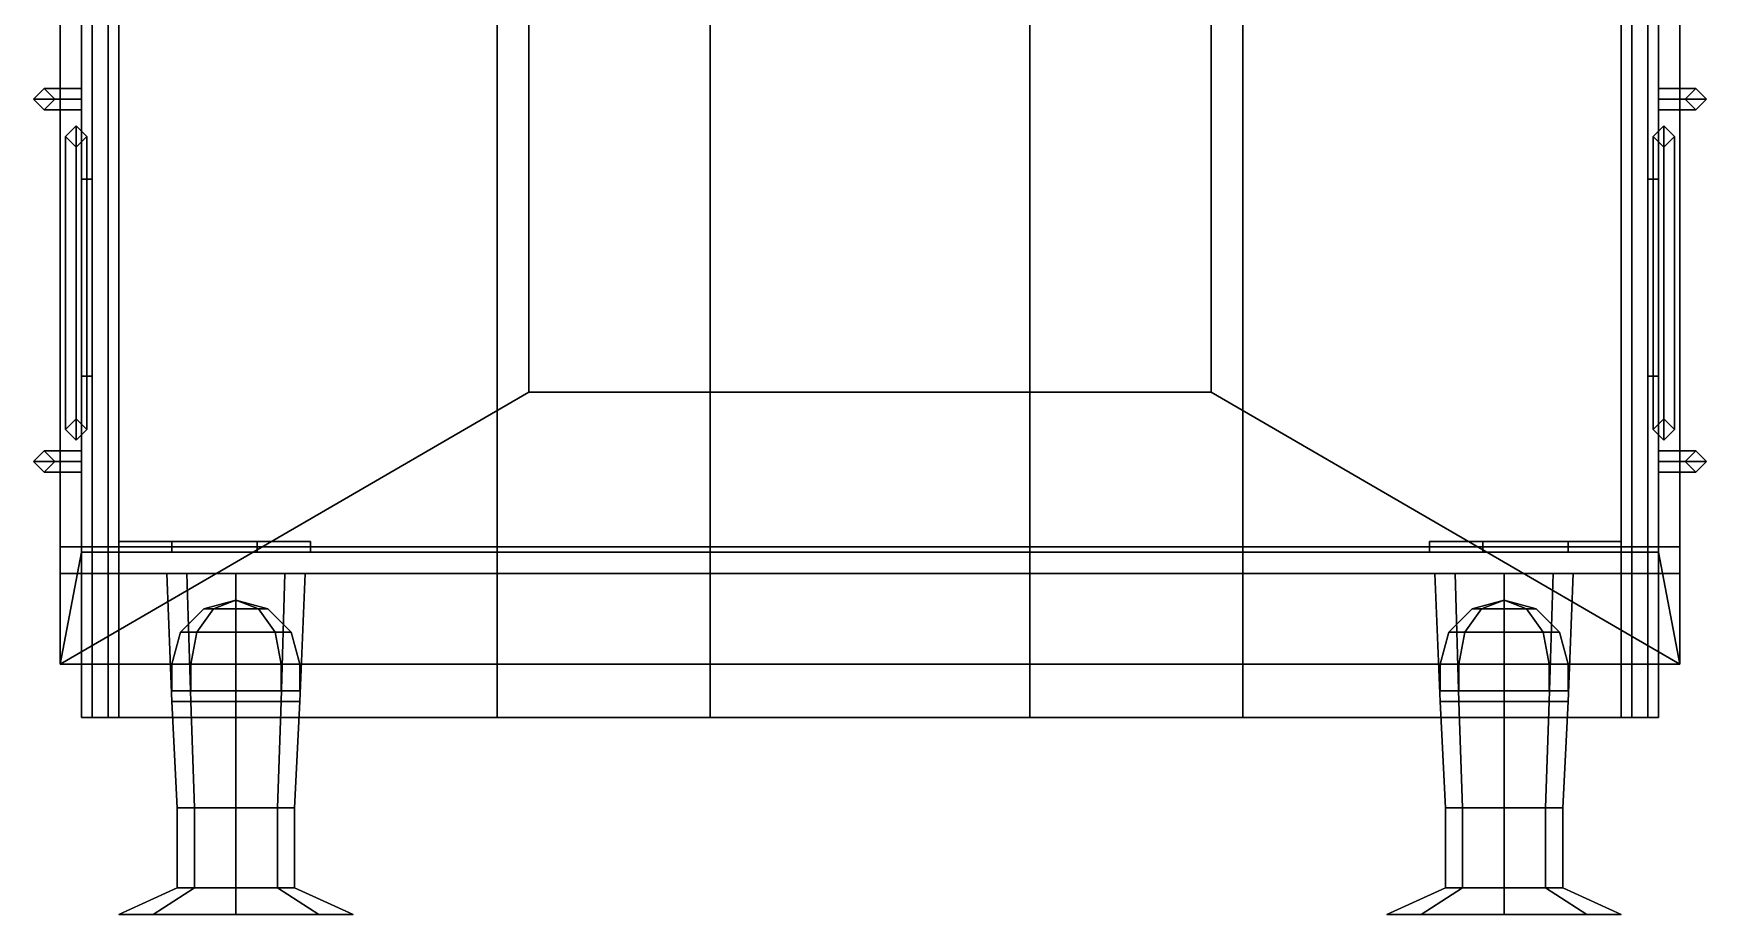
# Model space of a CAD drawing. Header units: millimetres. Extents: x -1.6 to 3, y -4.4 to 18.
# Drawn here: x -1.57 to 1.57, y -4.45 to -2.797 of the extents above; entities that cross this region are included whole.
import ezdxf

# ---------------------------------------------------------------- set-up
doc = ezdxf.new("R2010")
doc.units = ezdxf.units.MM
doc.layers.add('interior1', color=4, linetype='Continuous')
doc.layers.add('interior2', color=6, linetype='Continuous')

msp = doc.modelspace()

# ---------------------------------------------------------------- linework, layer by layer
for points in [[(-1.52, 4.08, 1.43), (-1.52, 4.08, 1.31), (-1.52, -3.98, 1.31), (-1.52, -3.98, 1.43)], [(-1.48, -1.94, 1.43), (-1.52, 4.08, 1.43), (-1.52, -3.98, 1.43), (-1.48, -3.77, 1.43)], [(1.52, -3.98, 1.43), (1.52, 4.08, 1.43), (1.48, -1.94, 1.43), (1.48, -3.77, 1.43)], [(1.52, -3.98, 1.31), (1.52, 4.08, 1.31), (1.52, 4.08, 1.43), (1.52, -3.98, 1.43)], [(-1.52, 4.03, 1.31), (-0.64, 3.15, 1.31), (-0.64, -3.47, 1.31), (-1.52, -3.98, 1.31)], [(0.64, -3.47, 1.31), (0.64, 3.15, 1.31), (1.52, 4.03, 1.31), (1.52, -3.98, 1.31)], [(-0.64, 3.15, 1.31), (-0.64, 3.15, 0.38), (-0.64, -3.47, 0.38), (-0.64, -3.47, 1.31)], [(-0.64, -3.47, 0.38), (-0.64, 3.15, 0.38), (0.64, 3.15, 0.38), (0.64, -3.47, 0.38)], [(0.64, -3.47, 0.38), (0.64, 3.15, 0.38), (0.64, 3.15, 1.31), (0.64, -3.47, 1.31)], [(-1.48, -2.14, 2.43), (-1.48, -1.94, 1.43), (-1.48, -3.77, 1.43), (-1.48, -3.44, 2.43)], [(-1.43, -1.94, 3.42), (-1.48, -1.94, 3.32), (-1.48, -4.08, 3.32), (-1.43, -4.08, 3.42)], [(-1.48, -3.07, 3.09), (-1.48, -3.77, 3.32), (-1.48, -1.94, 3.32), (-1.48, -2.67, 3.11)], [(-0.7, -4.08, 3.71), (-0.7, -1.94, 3.71), (-1.43, -1.94, 3.42), (-1.43, -4.08, 3.42)], [(-0.7, -1.94, 3.71), (-0.7, -4.08, 3.71), (-0.3, -4.08, 3.8), (-0.3, -1.94, 3.8)], [(0.3, -4.08, 3.8), (0.3, -1.94, 3.8), (-0.3, -1.94, 3.8), (-0.3, -4.08, 3.8)], [(0.7, -4.08, 3.71), (0.7, -1.94, 3.71), (0.3, -1.94, 3.8), (0.3, -4.08, 3.8)], [(1.43, -1.94, 3.42), (0.7, -1.94, 3.71), (0.7, -4.08, 3.71), (1.43, -4.08, 3.42)], [(1.48, -4.08, 3.32), (1.48, -1.94, 3.32), (1.43, -1.94, 3.42), (1.43, -4.08, 3.42)], [(1.48, -3.77, 1.43), (1.48, -1.94, 1.43), (1.48, -2.14, 2.43), (1.48, -3.44, 2.43)], [(1.48, -3.77, 3.32), (1.48, -3.07, 3.09), (1.48, -2.67, 3.11), (1.48, -1.94, 3.32)], [(-1.46, -4.08, 3.32), (-1.46, -1.96, 3.32), (-1.41, -1.96, 3.42), (-1.41, -4.08, 3.42)], [(-1.41, -1.96, 3.42), (-0.7, -1.96, 3.7), (-0.7, -4.08, 3.7), (-1.41, -4.08, 3.42)], [(-0.3, -4.08, 3.78), (-0.7, -4.08, 3.7), (-0.7, -1.96, 3.7), (-0.3, -1.96, 3.78)], [(-0.3, -1.96, 3.78), (0.3, -1.96, 3.78), (0.3, -4.08, 3.78), (-0.3, -4.08, 3.78)], [(0.3, -1.96, 3.78), (0.7, -1.96, 3.7), (0.7, -4.08, 3.7), (0.3, -4.08, 3.78)], [(0.7, -4.08, 3.7), (0.7, -1.96, 3.7), (1.41, -1.96, 3.42), (1.41, -4.08, 3.42)], [(1.41, -1.96, 3.42), (1.46, -1.96, 3.32), (1.46, -4.08, 3.32), (1.41, -4.08, 3.42)], [(-1.48, -3.07, 2.43), (-1.48, -3.07, 3.09), (-1.48, -2.67, 3.11), (-1.48, -2.67, 2.43)], [(1.48, -3.07, 3.09), (1.48, -3.07, 2.43), (1.48, -2.67, 2.43), (1.48, -2.67, 3.11)], [(-1.55, -2.9, 1.46), (-1.57, -2.92, 1.44), (-1.57, -2.92, 2.69), (-1.55, -2.9, 2.67)], [(-1.57, -2.92, 1.44), (-1.55, -2.9, 1.46), (-1.48, -2.9, 1.46), (-1.48, -2.92, 1.44)], [(-1.55, -2.9, 2.67), (-1.57, -2.92, 2.69), (-1.48, -2.92, 2.69), (-1.48, -2.9, 2.67)], [(-1.57, -2.92, 1.44), (-1.55, -2.94, 1.46), (-1.55, -2.94, 2.67), (-1.57, -2.92, 2.69)], [(-1.55, -2.94, 1.46), (-1.57, -2.92, 1.44), (-1.48, -2.92, 1.44), (-1.48, -2.94, 1.46)], [(-1.57, -2.92, 2.69), (-1.55, -2.94, 2.67), (-1.48, -2.94, 2.67), (-1.48, -2.92, 2.69)], [(-1.53, -2.92, 1.48), (-1.55, -2.9, 1.46), (-1.55, -2.9, 2.67), (-1.53, -2.92, 2.65)], [(-1.55, -2.9, 1.46), (-1.53, -2.92, 1.48), (-1.48, -2.92, 1.48), (-1.48, -2.9, 1.46)], [(-1.53, -2.92, 2.65), (-1.55, -2.9, 2.67), (-1.48, -2.9, 2.67), (-1.48, -2.92, 2.65)], [(-1.55, -2.94, 1.46), (-1.53, -2.92, 1.48), (-1.53, -2.92, 2.65), (-1.55, -2.94, 2.67)], [(-1.53, -2.92, 1.48), (-1.55, -2.94, 1.46), (-1.48, -2.94, 1.46), (-1.48, -2.92, 1.48)], [(-1.55, -2.94, 2.67), (-1.53, -2.92, 2.65), (-1.48, -2.92, 2.65), (-1.48, -2.94, 2.67)], [(1.48, -2.92, 2.65), (1.48, -2.9, 2.67), (1.55, -2.9, 2.67), (1.53, -2.92, 2.65)], [(1.48, -2.9, 2.67), (1.48, -2.92, 2.69), (1.57, -2.92, 2.69), (1.55, -2.9, 2.67)], [(1.48, -2.92, 1.44), (1.48, -2.9, 1.46), (1.55, -2.9, 1.46), (1.57, -2.92, 1.44)], [(1.48, -2.9, 1.46), (1.48, -2.92, 1.48), (1.53, -2.92, 1.48), (1.55, -2.9, 1.46)], [(1.48, -2.94, 2.67), (1.48, -2.92, 2.65), (1.53, -2.92, 2.65), (1.55, -2.94, 2.67)], [(1.48, -2.92, 2.69), (1.48, -2.94, 2.67), (1.55, -2.94, 2.67), (1.57, -2.92, 2.69)], [(1.48, -2.94, 1.46), (1.48, -2.92, 1.44), (1.57, -2.92, 1.44), (1.55, -2.94, 1.46)], [(1.48, -2.92, 1.48), (1.48, -2.94, 1.46), (1.55, -2.94, 1.46), (1.53, -2.92, 1.48)], [(1.55, -2.9, 1.46), (1.53, -2.92, 1.48), (1.53, -2.92, 2.65), (1.55, -2.9, 2.67)], [(1.53, -2.92, 1.48), (1.55, -2.94, 1.46), (1.55, -2.94, 2.67), (1.53, -2.92, 2.65)], [(1.57, -2.92, 1.44), (1.55, -2.9, 1.46), (1.55, -2.9, 2.67), (1.57, -2.92, 2.69)], [(1.55, -2.94, 1.46), (1.57, -2.92, 1.44), (1.57, -2.92, 2.69), (1.55, -2.94, 2.67)], [(-1.49, -2.97, 0.47), (-1.51, -2.99, 0.49), (-1.51, -2.99, 1.31), (-1.49, -2.97, 1.31)], [(-1.51, -2.99, 0.49), (-1.49, -2.97, 0.47), (-1.49, -3.56, 0.47), (-1.51, -3.54, 0.49)], [(-1.47, -2.99, 0.49), (-1.49, -2.97, 0.47), (-1.49, -2.97, 1.31), (-1.47, -2.99, 1.31)], [(-1.49, -2.97, 0.47), (-1.47, -2.99, 0.49), (-1.47, -3.54, 0.49), (-1.49, -3.56, 0.47)], [(1.49, -2.97, 0.47), (1.47, -2.99, 0.49), (1.47, -2.99, 1.31), (1.49, -2.97, 1.31)], [(1.47, -2.99, 0.49), (1.49, -2.97, 0.47), (1.49, -3.56, 0.47), (1.47, -3.54, 0.49)], [(1.51, -2.99, 0.49), (1.49, -2.97, 0.47), (1.49, -2.97, 1.31), (1.51, -2.99, 1.31)], [(1.49, -2.97, 0.47), (1.51, -2.99, 0.49), (1.51, -3.54, 0.49), (1.49, -3.56, 0.47)], [(-1.51, -2.99, 0.49), (-1.49, -3.01, 0.51), (-1.49, -3.01, 1.31), (-1.51, -2.99, 1.31)], [(-1.49, -3.01, 0.51), (-1.51, -2.99, 0.49), (-1.51, -3.54, 0.49), (-1.49, -3.52, 0.51)], [(-1.51, -2.99, 1.05), (-1.49, -3.01, 1.03), (-1.49, -3.52, 1.03), (-1.51, -3.54, 1.05)], [(-1.49, -3.01, 1.07), (-1.51, -2.99, 1.05), (-1.51, -3.54, 1.05), (-1.49, -3.52, 1.07)], [(-1.51, -2.99, 0.77), (-1.49, -3.01, 0.75), (-1.49, -3.52, 0.75), (-1.51, -3.54, 0.77)], [(-1.49, -3.01, 0.79), (-1.51, -2.99, 0.77), (-1.51, -3.54, 0.77), (-1.49, -3.52, 0.79)], [(-1.49, -3.01, 0.51), (-1.47, -2.99, 0.49), (-1.47, -2.99, 1.31), (-1.49, -3.01, 1.31)], [(-1.47, -2.99, 0.49), (-1.49, -3.01, 0.51), (-1.49, -3.52, 0.51), (-1.47, -3.54, 0.49)], [(-1.49, -3.01, 1.03), (-1.47, -2.99, 1.05), (-1.47, -3.54, 1.05), (-1.49, -3.52, 1.03)], [(-1.47, -2.99, 1.05), (-1.49, -3.01, 1.07), (-1.49, -3.52, 1.07), (-1.47, -3.54, 1.05)], [(-1.49, -3.01, 0.75), (-1.47, -2.99, 0.77), (-1.47, -3.54, 0.77), (-1.49, -3.52, 0.75)], [(-1.47, -2.99, 0.77), (-1.49, -3.01, 0.79), (-1.49, -3.52, 0.79), (-1.47, -3.54, 0.77)], [(1.47, -2.99, 0.49), (1.49, -3.01, 0.51), (1.49, -3.01, 1.31), (1.47, -2.99, 1.31)], [(1.49, -3.01, 0.51), (1.47, -2.99, 0.49), (1.47, -3.54, 0.49), (1.49, -3.52, 0.51)], [(1.47, -2.99, 1.05), (1.49, -3.01, 1.03), (1.49, -3.52, 1.03), (1.47, -3.54, 1.05)], [(1.49, -3.01, 1.07), (1.47, -2.99, 1.05), (1.47, -3.54, 1.05), (1.49, -3.52, 1.07)], [(1.47, -2.99, 0.77), (1.49, -3.01, 0.75), (1.49, -3.52, 0.75), (1.47, -3.54, 0.77)], [(1.49, -3.01, 0.79), (1.47, -2.99, 0.77), (1.47, -3.54, 0.77), (1.49, -3.52, 0.79)], [(1.49, -3.01, 0.51), (1.51, -2.99, 0.49), (1.51, -2.99, 1.31), (1.49, -3.01, 1.31)], [(1.51, -2.99, 0.49), (1.49, -3.01, 0.51), (1.49, -3.52, 0.51), (1.51, -3.54, 0.49)], [(1.49, -3.01, 1.03), (1.51, -2.99, 1.05), (1.51, -3.54, 1.05), (1.49, -3.52, 1.03)], [(1.51, -2.99, 1.05), (1.49, -3.01, 1.07), (1.49, -3.52, 1.07), (1.51, -3.54, 1.05)], [(1.49, -3.01, 0.75), (1.51, -2.99, 0.77), (1.51, -3.54, 0.77), (1.49, -3.52, 0.75)], [(1.51, -2.99, 0.77), (1.49, -3.01, 0.79), (1.49, -3.52, 0.79), (1.51, -3.54, 0.77)], [(-1.48, -3.07, 3.09), (-1.48, -3.07, 2.43), (-1.46, -3.07, 2.43), (-1.46, -3.07, 3.09)], [(-1.48, -3.07, 2.43), (-1.48, -3.44, 2.43), (-1.46, -3.44, 2.43), (-1.46, -3.07, 2.43)], [(-1.48, -3.44, 3.09), (-1.48, -3.07, 3.09), (-1.46, -3.07, 3.09), (-1.46, -3.44, 3.09)], [(-1.48, -3.77, 3.32), (-1.48, -3.77, 3.32), (-1.48, -3.07, 3.09), (-1.48, -3.44, 3.09)], [(1.46, -3.07, 3.09), (1.46, -3.07, 2.43), (1.48, -3.07, 2.43), (1.48, -3.07, 3.09)], [(1.46, -3.07, 2.43), (1.46, -3.44, 2.43), (1.48, -3.44, 2.43), (1.48, -3.07, 2.43)], [(1.46, -3.44, 3.09), (1.46, -3.07, 3.09), (1.48, -3.07, 3.09), (1.48, -3.44, 3.09)], [(1.48, -3.44, 3.09), (1.48, -3.07, 3.09), (1.48, -3.77, 3.32)], [(-1.48, -3.44, 2.43), (-1.48, -3.44, 3.09), (-1.46, -3.44, 3.09), (-1.46, -3.44, 2.43)], [(-1.48, -3.77, 1.43), (-1.48, -3.77, 3.32), (-1.48, -3.44, 3.09), (-1.48, -3.44, 2.43)], [(1.46, -3.44, 2.43), (1.46, -3.44, 3.09), (1.48, -3.44, 3.09), (1.48, -3.44, 2.43)], [(1.48, -3.44, 2.43), (1.48, -3.44, 3.09), (1.48, -3.77, 3.32), (1.48, -3.77, 1.43)], [(-1.52, -3.98, 1.31), (-0.64, -3.47, 1.31), (0.64, -3.47, 1.31), (1.52, -3.98, 1.31)], [(-0.64, -3.47, 1.31), (-0.64, -3.47, 0.38), (0.64, -3.47, 0.38), (0.64, -3.47, 1.31)], [(-1.49, -3.52, 0.51), (-1.51, -3.54, 0.49), (-1.51, -3.54, 1.31), (-1.49, -3.52, 1.31)], [(-1.51, -3.54, 0.49), (-1.49, -3.56, 0.47), (-1.49, -3.56, 1.31), (-1.51, -3.54, 1.31)], [(-1.47, -3.54, 0.49), (-1.49, -3.52, 0.51), (-1.49, -3.52, 1.31), (-1.47, -3.54, 1.31)], [(-1.49, -3.56, 0.47), (-1.47, -3.54, 0.49), (-1.47, -3.54, 1.31), (-1.49, -3.56, 1.31)], [(1.49, -3.52, 0.51), (1.47, -3.54, 0.49), (1.47, -3.54, 1.31), (1.49, -3.52, 1.31)], [(1.47, -3.54, 0.49), (1.49, -3.56, 0.47), (1.49, -3.56, 1.31), (1.47, -3.54, 1.31)], [(1.51, -3.54, 0.49), (1.49, -3.52, 0.51), (1.49, -3.52, 1.31), (1.51, -3.54, 1.31)], [(1.49, -3.56, 0.47), (1.51, -3.54, 0.49), (1.51, -3.54, 1.31), (1.49, -3.56, 1.31)], [(-1.55, -3.58, 1.46), (-1.57, -3.6, 1.44), (-1.57, -3.6, 2.69), (-1.55, -3.58, 2.67)], [(-1.55, -3.58, 2.67), (-1.57, -3.6, 2.69), (-1.48, -3.6, 2.69), (-1.48, -3.58, 2.67)], [(-1.57, -3.6, 1.44), (-1.55, -3.58, 1.46), (-1.48, -3.58, 1.46), (-1.48, -3.6, 1.44)], [(-1.57, -3.6, 1.44), (-1.55, -3.62, 1.46), (-1.55, -3.62, 2.67), (-1.57, -3.6, 2.69)], [(-1.57, -3.6, 2.69), (-1.55, -3.62, 2.67), (-1.48, -3.62, 2.67), (-1.48, -3.6, 2.69)], [(-1.55, -3.62, 1.46), (-1.57, -3.6, 1.44), (-1.48, -3.6, 1.44), (-1.48, -3.62, 1.46)], [(-1.53, -3.6, 1.48), (-1.55, -3.58, 1.46), (-1.55, -3.58, 2.67), (-1.53, -3.6, 2.65)], [(-1.53, -3.6, 2.65), (-1.55, -3.58, 2.67), (-1.48, -3.58, 2.67), (-1.48, -3.6, 2.65)], [(-1.55, -3.58, 1.46), (-1.53, -3.6, 1.48), (-1.48, -3.6, 1.48), (-1.48, -3.58, 1.46)], [(-1.55, -3.62, 1.46), (-1.53, -3.6, 1.48), (-1.53, -3.6, 2.65), (-1.55, -3.62, 2.67)], [(-1.55, -3.62, 2.67), (-1.53, -3.6, 2.65), (-1.48, -3.6, 2.65), (-1.48, -3.62, 2.67)], [(-1.53, -3.6, 1.48), (-1.55, -3.62, 1.46), (-1.48, -3.62, 1.46), (-1.48, -3.6, 1.48)], [(1.48, -3.6, 2.65), (1.48, -3.58, 2.67), (1.55, -3.58, 2.67), (1.53, -3.6, 2.65)], [(1.48, -3.58, 2.67), (1.48, -3.6, 2.69), (1.57, -3.6, 2.69), (1.55, -3.58, 2.67)], [(1.48, -3.6, 1.44), (1.48, -3.58, 1.46), (1.55, -3.58, 1.46), (1.57, -3.6, 1.44)], [(1.48, -3.58, 1.46), (1.48, -3.6, 1.48), (1.53, -3.6, 1.48), (1.55, -3.58, 1.46)], [(1.48, -3.62, 2.67), (1.48, -3.6, 2.65), (1.53, -3.6, 2.65), (1.55, -3.62, 2.67)], [(1.48, -3.6, 2.69), (1.48, -3.62, 2.67), (1.55, -3.62, 2.67), (1.57, -3.6, 2.69)], [(1.48, -3.62, 1.46), (1.48, -3.6, 1.44), (1.57, -3.6, 1.44), (1.55, -3.62, 1.46)], [(1.48, -3.6, 1.48), (1.48, -3.62, 1.46), (1.55, -3.62, 1.46), (1.53, -3.6, 1.48)], [(1.55, -3.58, 1.46), (1.53, -3.6, 1.48), (1.53, -3.6, 2.65), (1.55, -3.58, 2.67)], [(1.53, -3.6, 1.48), (1.55, -3.62, 1.46), (1.55, -3.62, 2.67), (1.53, -3.6, 2.65)], [(1.57, -3.6, 1.44), (1.55, -3.58, 1.46), (1.55, -3.58, 2.67), (1.57, -3.6, 2.69)], [(1.55, -3.62, 1.46), (1.57, -3.6, 1.44), (1.57, -3.6, 2.69), (1.55, -3.62, 2.67)], [(-1.52, -3.76, 1.31), (-1.52, -3.76, 0.44), (-1.52, -3.81, 0.44), (-1.52, -3.81, 1.31)], [(1.52, -3.76, 1.31), (1.52, -3.76, 0.44), (-1.52, -3.76, 0.44), (-1.52, -3.76, 1.31)], [(-1.52, -3.81, 0.44), (-1.52, -3.76, 0.44), (1.52, -3.76, 0.44), (1.52, -3.81, 0.44)], [(1.52, -3.81, 0.44), (1.52, -3.76, 0.44), (1.52, -3.76, 1.31), (1.52, -3.81, 1.31)], [(-1.48, -3.77, 1.43), (-1.52, -3.98, 1.43), (1.52, -3.98, 1.43), (1.48, -3.77, 1.43)], [(-1.48, -3.77, 3.32), (-1.48, -3.77, 3.2), (-1.48, -4.08, 3.2), (-1.48, -4.08, 3.32)], [(-1.48, -4.08, 3.2), (-1.48, -3.77, 3.2), (-1.46, -3.77, 3.2), (-1.46, -4.08, 3.2)], [(-1.46, -4.08, 3.2), (-1.46, -3.77, 3.2), (-1.46, -3.77, 3.32), (-1.46, -4.08, 3.32)], [(1.46, -3.77, 3.32), (1.46, -3.77, 3.2), (1.46, -4.08, 3.2), (1.46, -4.08, 3.32)], [(1.46, -4.08, 3.2), (1.46, -3.77, 3.2), (1.48, -3.77, 3.2), (1.48, -4.08, 3.2)], [(1.48, -4.08, 3.2), (1.48, -3.77, 3.2), (1.48, -3.77, 3.32), (1.48, -4.08, 3.32)], [(-1.52, -3.81, 1.31), (-1.52, -3.81, 0.44), (1.52, -3.81, 0.44), (1.52, -3.81, 1.31)], [(-1.31, -4.05, 1.03), (-1.2749, -4.05, 1.1149), (-1.2819, -3.81, 1.1219), (-1.32, -3.81, 1.03)], [(-1.2749, -4.05, 0.9451), (-1.31, -4.05, 1.03), (-1.32, -3.81, 1.03), (-1.2819, -3.81, 0.9381)], [(-1.2749, -4.05, 1.1149), (-1.19, -4.05, 1.15), (-1.19, -3.81, 1.16), (-1.2819, -3.81, 1.1219)], [(-1.19, -4.05, 0.91), (-1.2749, -4.05, 0.9451), (-1.2819, -3.81, 0.9381), (-1.19, -3.81, 0.9)], [(-1.19, -4.05, 1.15), (-1.1051, -4.05, 1.1149), (-1.0981, -3.81, 1.1219), (-1.19, -3.81, 1.16)], [(-1.1051, -4.05, 0.9451), (-1.19, -4.05, 0.91), (-1.19, -3.81, 0.9), (-1.0981, -3.81, 0.9381)], [(-1.1051, -4.05, 1.1149), (-1.07, -4.05, 1.03), (-1.06, -3.81, 1.03), (-1.0981, -3.81, 1.1219)], [(-1.07, -4.05, 1.03), (-1.1051, -4.05, 0.9451), (-1.0981, -3.81, 0.9381), (-1.06, -3.81, 1.03)], [(1.1051, -4.05, 0.9451), (1.07, -4.05, 1.03), (1.06, -3.81, 1.03), (1.0981, -3.81, 0.9381)], [(1.07, -4.05, 1.03), (1.1051, -4.05, 1.1149), (1.0981, -3.81, 1.1219), (1.06, -3.81, 1.03)], [(1.1051, -4.05, 1.1149), (1.19, -4.05, 1.15), (1.19, -3.81, 1.16), (1.0981, -3.81, 1.1219)], [(1.19, -4.05, 0.91), (1.1051, -4.05, 0.9451), (1.0981, -3.81, 0.9381), (1.19, -3.81, 0.9)], [(1.19, -4.05, 1.15), (1.2749, -4.05, 1.1149), (1.2819, -3.81, 1.1219), (1.19, -3.81, 1.16)], [(1.2749, -4.05, 0.9451), (1.19, -4.05, 0.91), (1.19, -3.81, 0.9), (1.2819, -3.81, 0.9381)], [(1.31, -4.05, 1.03), (1.2749, -4.05, 0.9451), (1.2819, -3.81, 0.9381), (1.32, -3.81, 1.03)], [(1.2749, -4.05, 1.1149), (1.31, -4.05, 1.03), (1.32, -3.81, 1.03), (1.2819, -3.81, 1.1219)], [(-1.52, -3.98, 1.43), (-1.52, -3.98, 1.31), (1.52, -3.98, 1.31), (1.52, -3.98, 1.43)], [(-1.3, -4.25, 1.03), (-1.2678, -4.25, 1.1078), (-1.2749, -4.05, 1.1149), (-1.31, -4.05, 1.03)], [(-1.2678, -4.25, 0.9522), (-1.3, -4.25, 1.03), (-1.31, -4.05, 1.03), (-1.2749, -4.05, 0.9451)], [(-1.2678, -4.25, 1.1078), (-1.19, -4.25, 1.14), (-1.19, -4.05, 1.15), (-1.2749, -4.05, 1.1149)], [(-1.19, -4.25, 0.92), (-1.2678, -4.25, 0.9522), (-1.2749, -4.05, 0.9451), (-1.19, -4.05, 0.91)], [(-1.19, -4.25, 1.14), (-1.1122, -4.25, 1.1078), (-1.1051, -4.05, 1.1149), (-1.19, -4.05, 1.15)], [(-1.1122, -4.25, 0.9522), (-1.19, -4.25, 0.92), (-1.19, -4.05, 0.91), (-1.1051, -4.05, 0.9451)], [(-1.1122, -4.25, 1.1078), (-1.08, -4.25, 1.03), (-1.07, -4.05, 1.03), (-1.1051, -4.05, 1.1149)], [(-1.08, -4.25, 1.03), (-1.1122, -4.25, 0.9522), (-1.1051, -4.05, 0.9451), (-1.07, -4.05, 1.03)], [(1.1122, -4.25, 0.9522), (1.08, -4.25, 1.03), (1.07, -4.05, 1.03), (1.1051, -4.05, 0.9451)], [(1.08, -4.25, 1.03), (1.1122, -4.25, 1.1078), (1.1051, -4.05, 1.1149), (1.07, -4.05, 1.03)], [(1.1122, -4.25, 1.1078), (1.19, -4.25, 1.14), (1.19, -4.05, 1.15), (1.1051, -4.05, 1.1149)], [(1.19, -4.25, 0.92), (1.1122, -4.25, 0.9522), (1.1051, -4.05, 0.9451), (1.19, -4.05, 0.91)], [(1.19, -4.25, 1.14), (1.2678, -4.25, 1.1078), (1.2749, -4.05, 1.1149), (1.19, -4.05, 1.15)], [(1.2678, -4.25, 0.9522), (1.19, -4.25, 0.92), (1.19, -4.05, 0.91), (1.2749, -4.05, 0.9451)], [(1.3, -4.25, 1.03), (1.2678, -4.25, 0.9522), (1.2749, -4.05, 0.9451), (1.31, -4.05, 1.03)], [(1.2678, -4.25, 1.1078), (1.3, -4.25, 1.03), (1.31, -4.05, 1.03), (1.2749, -4.05, 1.1149)], [(-1.43, -4.08, 3.42), (-1.48, -4.08, 3.32), (-1.46, -4.08, 3.32), (-1.41, -4.08, 3.42)], [(-1.48, -4.08, 3.32), (-1.48, -4.08, 3.2), (-1.46, -4.08, 3.2), (-1.46, -4.08, 3.32)], [(-1.41, -4.08, 3.42), (-0.7, -4.08, 3.7), (-0.7, -4.08, 3.71), (-1.43, -4.08, 3.42)], [(-0.3, -4.08, 3.8), (-0.7, -4.08, 3.71), (-0.7, -4.08, 3.7), (-0.3, -4.08, 3.78)], [(-0.3, -4.08, 3.78), (0.3, -4.08, 3.78), (0.3, -4.08, 3.8), (-0.3, -4.08, 3.8)], [(0.3, -4.08, 3.78), (0.7, -4.08, 3.7), (0.7, -4.08, 3.71), (0.3, -4.08, 3.8)], [(1.43, -4.08, 3.42), (0.7, -4.08, 3.71), (0.7, -4.08, 3.7), (1.41, -4.08, 3.42)], [(1.41, -4.08, 3.42), (1.46, -4.08, 3.32), (1.48, -4.08, 3.32), (1.43, -4.08, 3.42)], [(1.46, -4.08, 3.32), (1.46, -4.08, 3.2), (1.48, -4.08, 3.2), (1.48, -4.08, 3.32)], [(-1.3, -4.25, 1.03), (-1.2678, -4.25, 0.9522), (-1.2678, -4.4, 0.9522), (-1.3, -4.4, 1.03)], [(-1.2678, -4.25, 1.1078), (-1.3, -4.25, 1.03), (-1.3, -4.4, 1.03), (-1.2678, -4.4, 1.1078)], [(-1.19, -4.25, 1.14), (-1.2678, -4.25, 1.1078), (-1.2678, -4.4, 1.1078), (-1.19, -4.4, 1.14)], [(-1.2678, -4.25, 0.9522), (-1.19, -4.25, 0.92), (-1.19, -4.4, 0.92), (-1.2678, -4.4, 0.9522)], [(-1.1122, -4.25, 1.1078), (-1.19, -4.25, 1.14), (-1.19, -4.4, 1.14), (-1.1122, -4.4, 1.1078)], [(-1.19, -4.25, 0.92), (-1.1122, -4.25, 0.9522), (-1.1122, -4.4, 0.9522), (-1.19, -4.4, 0.92)], [(-1.1122, -4.25, 0.9522), (-1.08, -4.25, 1.03), (-1.08, -4.4, 1.03), (-1.1122, -4.4, 0.9522)], [(-1.08, -4.25, 1.03), (-1.1122, -4.25, 1.1078), (-1.1122, -4.4, 1.1078), (-1.08, -4.4, 1.03)], [(1.1122, -4.25, 1.1078), (1.08, -4.25, 1.03), (1.08, -4.4, 1.03), (1.1122, -4.4, 1.1078)], [(1.08, -4.25, 1.03), (1.1122, -4.25, 0.9522), (1.1122, -4.4, 0.9522), (1.08, -4.4, 1.03)], [(1.19, -4.25, 1.14), (1.1122, -4.25, 1.1078), (1.1122, -4.4, 1.1078), (1.19, -4.4, 1.14)], [(1.1122, -4.25, 0.9522), (1.19, -4.25, 0.92), (1.19, -4.4, 0.92), (1.1122, -4.4, 0.9522)], [(1.2678, -4.25, 1.1078), (1.19, -4.25, 1.14), (1.19, -4.4, 1.14), (1.2678, -4.4, 1.1078)], [(1.19, -4.25, 0.92), (1.2678, -4.25, 0.9522), (1.2678, -4.4, 0.9522), (1.19, -4.4, 0.92)], [(1.3, -4.25, 1.03), (1.2678, -4.25, 1.1078), (1.2678, -4.4, 1.1078), (1.3, -4.4, 1.03)], [(1.2678, -4.25, 0.9522), (1.3, -4.25, 1.03), (1.3, -4.4, 1.03), (1.2678, -4.4, 0.9522)], [(-1.2678, -4.4, 1.1078), (-1.3, -4.4, 1.03), (-1.41, -4.45, 1.03), (-1.3456, -4.45, 1.1856)], [(-1.3, -4.4, 1.03), (-1.2678, -4.4, 0.9522), (-1.3456, -4.45, 0.8744), (-1.41, -4.45, 1.03)], [(-1.19, -4.4, 1.14), (-1.2678, -4.4, 1.1078), (-1.3456, -4.45, 1.1856), (-1.19, -4.45, 1.25)], [(-1.2678, -4.4, 0.9522), (-1.19, -4.4, 0.92), (-1.19, -4.45, 0.81), (-1.3456, -4.45, 0.8744)], [(-1.1122, -4.4, 1.1078), (-1.19, -4.4, 1.14), (-1.19, -4.45, 1.25), (-1.0344, -4.45, 1.1856)], [(-1.19, -4.4, 0.92), (-1.1122, -4.4, 0.9522), (-1.0344, -4.45, 0.8744), (-1.19, -4.45, 0.81)], [(-1.08, -4.4, 1.03), (-1.1122, -4.4, 1.1078), (-1.0344, -4.45, 1.1856), (-0.97, -4.45, 1.03)], [(-1.1122, -4.4, 0.9522), (-1.08, -4.4, 1.03), (-0.97, -4.45, 1.03), (-1.0344, -4.45, 0.8744)], [(1.1122, -4.4, 1.1078), (1.08, -4.4, 1.03), (0.97, -4.45, 1.03), (1.0344, -4.45, 1.1856)], [(1.08, -4.4, 1.03), (1.1122, -4.4, 0.9522), (1.0344, -4.45, 0.8744), (0.97, -4.45, 1.03)], [(1.19, -4.4, 1.14), (1.1122, -4.4, 1.1078), (1.0344, -4.45, 1.1856), (1.19, -4.45, 1.25)], [(1.1122, -4.4, 0.9522), (1.19, -4.4, 0.92), (1.19, -4.45, 0.81), (1.0344, -4.45, 0.8744)], [(1.2678, -4.4, 1.1078), (1.19, -4.4, 1.14), (1.19, -4.45, 1.25), (1.3456, -4.45, 1.1856)], [(1.19, -4.4, 0.92), (1.2678, -4.4, 0.9522), (1.3456, -4.45, 0.8744), (1.19, -4.45, 0.81)], [(1.3, -4.4, 1.03), (1.2678, -4.4, 1.1078), (1.3456, -4.45, 1.1856), (1.41, -4.45, 1.03)], [(1.2678, -4.4, 0.9522), (1.3, -4.4, 1.03), (1.41, -4.45, 1.03), (1.3456, -4.45, 0.8744)], [(-0.97, -4.45, 1.03), (-1.3456, -4.45, 1.1856), (-1.41, -4.45, 1.03), (-1.0344, -4.45, 0.8744)], [(-1.0344, -4.45, 0.8744), (-1.41, -4.45, 1.03), (-1.3456, -4.45, 0.8744), (-1.19, -4.45, 0.81)], [(-1.0344, -4.45, 1.1856), (-1.19, -4.45, 1.25), (-1.3456, -4.45, 1.1856), (-0.97, -4.45, 1.03)], [(1.41, -4.45, 1.03), (1.0344, -4.45, 1.1856), (0.97, -4.45, 1.03), (1.3456, -4.45, 0.8744)], [(1.3456, -4.45, 0.8744), (0.97, -4.45, 1.03), (1.0344, -4.45, 0.8744), (1.19, -4.45, 0.81)], [(1.3456, -4.45, 1.1856), (1.19, -4.45, 1.25), (1.0344, -4.45, 1.1856), (1.41, -4.45, 1.03)]]:
    msp.add_3dface(points)
at = {"layer": 'interior1'}
for points in [[(-1.46, -3.77, 1.43), (-1.46, -1.96, 1.43), (-1.46, -2.14, 2.43), (-1.46, -3.44, 2.43)], [(-1.46, -1.96, 1.43), (-1.46, -3.77, 1.43), (1.46, -3.77, 1.43), (1.46, -1.96, 1.43)], [(-1.46, -2.67, 3.11), (-1.46, -1.96, 3.32), (-1.46, -3.77, 3.32), (-1.46, -3.07, 3.09)], [(1.46, -2.14, 2.43), (1.46, -1.96, 1.43), (1.46, -3.77, 1.43), (1.46, -3.44, 2.43)], [(1.46, -1.96, 3.32), (1.46, -2.67, 3.11), (1.46, -3.07, 3.09), (1.46, -3.77, 3.32)], [(-1.46, -2.67, 2.43), (-1.46, -2.67, 3.11), (-1.46, -3.07, 3.09), (-1.46, -3.07, 2.43)], [(1.46, -2.67, 3.11), (1.46, -2.67, 2.43), (1.46, -3.07, 2.43), (1.46, -3.07, 3.09)], [(-1.46, -3.44, 3.09), (-1.46, -3.07, 3.09), (-1.46, -3.77, 3.32)], [(1.46, -3.77, 3.32), (1.46, -3.77, 3.32), (1.46, -3.07, 3.09), (1.46, -3.44, 3.09)], [(-1.46, -3.44, 2.43), (-1.46, -3.44, 3.09), (-1.46, -3.77, 3.32), (-1.46, -3.77, 1.43)], [(1.46, -3.77, 1.43), (1.46, -3.77, 3.32), (1.46, -3.44, 3.09), (1.46, -3.44, 2.43)], [(-1.48, -3.77, 3.2), (-1.48, -3.77, 1.43), (-1.46, -3.77, 1.43), (-1.46, -3.77, 3.2)], [(1.46, -3.77, 3.2), (1.46, -3.77, 1.43), (1.48, -3.77, 1.43), (1.48, -3.77, 3.2)]]:
    msp.add_3dface(points, dxfattribs=at)
at = {"layer": 'interior2'}
for points in [[(-1.46, -3.07, 2.43), (-1.46, -3.44, 2.43), (-1.46, -3.44, 3.09), (-1.46, -3.07, 3.09)], [(1.46, -3.07, 3.09), (1.46, -3.44, 3.09), (1.46, -3.44, 2.43), (1.46, -3.07, 2.43)], [(-1.41, -3.77, 2.64), (-1.41, -3.75, 2.64), (-1.41, -3.75, 3.1), (-1.41, -3.77, 3.1)], [(-1.41, -3.75, 2.64), (-1.05, -3.75, 2.64), (-1.05, -3.75, 3.1), (-1.41, -3.75, 3.1)], [(-1.31, -3.77, 2.54), (-1.31, -3.75, 2.54), (-1.41, -3.75, 2.64), (-1.41, -3.77, 2.64)], [(-1.31, -3.75, 2.54), (-1.15, -3.75, 2.54), (-1.05, -3.75, 2.64), (-1.41, -3.75, 2.64)], [(-1.41, -3.77, 3.1), (-1.41, -3.75, 3.1), (-1.31, -3.75, 3.2), (-1.31, -3.77, 3.2)], [(-1.41, -3.75, 3.1), (-1.05, -3.75, 3.1), (-1.15, -3.75, 3.2), (-1.31, -3.75, 3.2)], [(-1.15, -3.77, 2.54), (-1.15, -3.75, 2.54), (-1.31, -3.75, 2.54), (-1.31, -3.77, 2.54)], [(-1.31, -3.77, 3.2), (-1.31, -3.75, 3.2), (-1.15, -3.75, 3.2), (-1.15, -3.77, 3.2)], [(-1.05, -3.77, 2.64), (-1.05, -3.75, 2.64), (-1.15, -3.75, 2.54), (-1.15, -3.77, 2.54)], [(-1.15, -3.77, 3.2), (-1.15, -3.75, 3.2), (-1.05, -3.75, 3.1), (-1.05, -3.77, 3.1)], [(-1.05, -3.77, 3.1), (-1.05, -3.75, 3.1), (-1.05, -3.75, 2.64), (-1.05, -3.77, 2.64)], [(1.05, -3.75, 2.64), (1.41, -3.75, 2.64), (1.41, -3.75, 3.1), (1.05, -3.75, 3.1)], [(1.15, -3.75, 2.54), (1.31, -3.75, 2.54), (1.41, -3.75, 2.64), (1.05, -3.75, 2.64)], [(1.05, -3.75, 3.1), (1.41, -3.75, 3.1), (1.31, -3.75, 3.2), (1.15, -3.75, 3.2)], [(1.15, -3.77, 2.54), (1.15, -3.75, 2.54), (1.05, -3.75, 2.64), (1.05, -3.77, 2.64)], [(1.05, -3.77, 2.64), (1.05, -3.75, 2.64), (1.05, -3.75, 3.1), (1.05, -3.77, 3.1)], [(1.05, -3.77, 3.1), (1.05, -3.75, 3.1), (1.15, -3.75, 3.2), (1.15, -3.77, 3.2)], [(1.31, -3.77, 2.54), (1.31, -3.75, 2.54), (1.15, -3.75, 2.54), (1.15, -3.77, 2.54)], [(1.15, -3.77, 3.2), (1.15, -3.75, 3.2), (1.31, -3.75, 3.2), (1.31, -3.77, 3.2)], [(1.31, -3.77, 3.2), (1.31, -3.75, 3.2), (1.41, -3.75, 3.1), (1.41, -3.77, 3.1)], [(1.41, -3.77, 2.64), (1.41, -3.75, 2.64), (1.31, -3.75, 2.54), (1.31, -3.77, 2.54)], [(1.41, -3.77, 3.1), (1.41, -3.75, 3.1), (1.41, -3.75, 2.64), (1.41, -3.77, 2.64)], [(-1.48, -3.77, 1.43), (1.48, -3.77, 1.43), (1.15, -3.77, 2.54), (-1.15, -3.77, 2.54)], [(-1.41, -3.77, 3.1), (-1.31, -3.77, 3.2), (-1.48, -3.77, 3.2), (-1.41, -3.77, 3.1)], [(-1.48, -3.77, 1.43), (-1.41, -3.77, 2.64), (-1.41, -3.77, 3.1), (-1.48, -3.77, 3.2)], [(-1.48, -3.77, 1.43), (-1.31, -3.77, 2.54), (-1.41, -3.77, 2.64), (-1.48, -3.77, 1.43)], [(-1.48, -3.77, 1.43), (-1.15, -3.77, 2.54), (-1.31, -3.77, 2.54), (-1.48, -3.77, 1.43)], [(1.46, -3.77, 3.2), (1.46, -3.77, 3.32), (-1.46, -3.77, 3.32), (-1.46, -3.77, 3.2)], [(1.46, -3.77, 3.32), (1.41, -3.77, 3.42), (-1.41, -3.77, 3.42), (-1.46, -3.77, 3.32)], [(1.41, -3.77, 3.42), (0.7, -3.77, 3.7), (-0.7, -3.77, 3.7), (-1.41, -3.77, 3.42)], [(-1.15, -3.77, 2.54), (1.15, -3.77, 2.54), (1.05, -3.77, 2.64), (-1.05, -3.77, 2.64)], [(-1.05, -3.77, 3.1), (1.05, -3.77, 3.1), (1.15, -3.77, 3.2), (-1.15, -3.77, 3.2)], [(-1.05, -3.77, 2.64), (1.05, -3.77, 2.64), (1.05, -3.77, 3.1), (-1.05, -3.77, 3.1)], [(0.7, -3.77, 3.7), (0.3, -3.77, 3.78), (-0.3, -3.77, 3.78), (-0.7, -3.77, 3.7)], [(1.48, -3.77, 1.43), (1.31, -3.77, 2.54), (1.15, -3.77, 2.54), (1.48, -3.77, 1.43)], [(1.41, -3.77, 3.1), (1.48, -3.77, 3.2), (1.31, -3.77, 3.2), (1.41, -3.77, 3.1)], [(1.48, -3.77, 1.43), (1.41, -3.77, 2.64), (1.31, -3.77, 2.54), (1.48, -3.77, 1.43)], [(1.48, -3.77, 3.2), (1.41, -3.77, 3.1), (1.41, -3.77, 2.64), (1.48, -3.77, 1.43)], [(-1.19, -3.86, 1.55), (-1.25, -3.8761, 1.55), (-1.2324, -3.8761, 1.5924), (-1.19, -3.86, 1.55)], [(-1.19, -3.86, 1.55), (-1.2324, -3.8761, 1.5076), (-1.25, -3.8761, 1.55), (-1.19, -3.86, 1.55)], [(-1.19, -3.86, 1.55), (-1.2324, -3.8761, 1.5924), (-1.19, -3.8761, 1.61), (-1.19, -3.86, 1.55)], [(-1.19, -3.86, 1.55), (-1.19, -3.8761, 1.49), (-1.2324, -3.8761, 1.5076), (-1.19, -3.86, 1.55)], [(-1.19, -3.86, 1.55), (-1.1476, -3.8761, 1.5924), (-1.13, -3.8761, 1.55), (-1.19, -3.86, 1.55)], [(-1.19, -3.86, 1.55), (-1.19, -3.8761, 1.61), (-1.1476, -3.8761, 1.5924), (-1.19, -3.86, 1.55)], [(-1.19, -3.86, 1.55), (-1.1476, -3.8761, 1.5076), (-1.19, -3.8761, 1.49), (-1.19, -3.86, 1.55)], [(-1.19, -3.86, 1.55), (-1.13, -3.8761, 1.55), (-1.1476, -3.8761, 1.5076), (-1.19, -3.86, 1.55)], [(1.19, -3.86, 1.55), (1.13, -3.8761, 1.55), (1.1476, -3.8761, 1.5924), (1.19, -3.86, 1.55)], [(1.19, -3.86, 1.55), (1.1476, -3.8761, 1.5076), (1.13, -3.8761, 1.55), (1.19, -3.86, 1.55)], [(1.19, -3.86, 1.55), (1.1476, -3.8761, 1.5924), (1.19, -3.8761, 1.61), (1.19, -3.86, 1.55)], [(1.19, -3.86, 1.55), (1.19, -3.8761, 1.49), (1.1476, -3.8761, 1.5076), (1.19, -3.86, 1.55)], [(1.19, -3.86, 1.55), (1.2324, -3.8761, 1.5924), (1.25, -3.8761, 1.55), (1.19, -3.86, 1.55)], [(1.19, -3.86, 1.55), (1.19, -3.8761, 1.61), (1.2324, -3.8761, 1.5924), (1.19, -3.86, 1.55)], [(1.19, -3.86, 1.55), (1.2324, -3.8761, 1.5076), (1.19, -3.8761, 1.49), (1.19, -3.86, 1.55)], [(1.19, -3.86, 1.55), (1.25, -3.8761, 1.55), (1.2324, -3.8761, 1.5076), (1.19, -3.86, 1.55)], [(-1.25, -3.8761, 1.55), (-1.2939, -3.92, 1.55), (-1.2635, -3.92, 1.6235), (-1.2324, -3.8761, 1.5924)], [(-1.2324, -3.8761, 1.5076), (-1.2635, -3.92, 1.4765), (-1.2939, -3.92, 1.55), (-1.25, -3.8761, 1.55)], [(-1.19, -3.8761, 1.49), (-1.19, -3.92, 1.4461), (-1.2635, -3.92, 1.4765), (-1.2324, -3.8761, 1.5076)], [(-1.2324, -3.8761, 1.5924), (-1.2635, -3.92, 1.6235), (-1.19, -3.92, 1.6539), (-1.19, -3.8761, 1.61)], [(-1.1476, -3.8761, 1.5076), (-1.1165, -3.92, 1.4765), (-1.19, -3.92, 1.4461), (-1.19, -3.8761, 1.49)], [(-1.19, -3.8761, 1.61), (-1.19, -3.92, 1.6539), (-1.1165, -3.92, 1.6235), (-1.1476, -3.8761, 1.5924)], [(-1.1476, -3.8761, 1.5924), (-1.1165, -3.92, 1.6235), (-1.0861, -3.92, 1.55), (-1.13, -3.8761, 1.55)], [(-1.13, -3.8761, 1.55), (-1.0861, -3.92, 1.55), (-1.1165, -3.92, 1.4765), (-1.1476, -3.8761, 1.5076)], [(1.13, -3.8761, 1.55), (1.0861, -3.92, 1.55), (1.1165, -3.92, 1.6235), (1.1476, -3.8761, 1.5924)], [(1.1476, -3.8761, 1.5076), (1.1165, -3.92, 1.4765), (1.0861, -3.92, 1.55), (1.13, -3.8761, 1.55)], [(1.19, -3.8761, 1.49), (1.19, -3.92, 1.4461), (1.1165, -3.92, 1.4765), (1.1476, -3.8761, 1.5076)], [(1.1476, -3.8761, 1.5924), (1.1165, -3.92, 1.6235), (1.19, -3.92, 1.6539), (1.19, -3.8761, 1.61)], [(1.2324, -3.8761, 1.5076), (1.2635, -3.92, 1.4765), (1.19, -3.92, 1.4461), (1.19, -3.8761, 1.49)], [(1.19, -3.8761, 1.61), (1.19, -3.92, 1.6539), (1.2635, -3.92, 1.6235), (1.2324, -3.8761, 1.5924)], [(1.2324, -3.8761, 1.5924), (1.2635, -3.92, 1.6235), (1.2939, -3.92, 1.55), (1.25, -3.8761, 1.55)], [(1.25, -3.8761, 1.55), (1.2939, -3.92, 1.55), (1.2635, -3.92, 1.4765), (1.2324, -3.8761, 1.5076)], [(-1.2939, -3.92, 1.55), (-1.31, -3.98, 1.55), (-1.2749, -3.98, 1.6349), (-1.2635, -3.92, 1.6235)], [(-1.2635, -3.92, 1.4765), (-1.2749, -3.98, 1.4651), (-1.31, -3.98, 1.55), (-1.2939, -3.92, 1.55)], [(-1.19, -3.92, 1.4461), (-1.19, -3.98, 1.43), (-1.2749, -3.98, 1.4651), (-1.2635, -3.92, 1.4765)], [(-1.2635, -3.92, 1.6235), (-1.2749, -3.98, 1.6349), (-1.19, -3.98, 1.67), (-1.19, -3.92, 1.6539)], [(-1.1165, -3.92, 1.4765), (-1.1051, -3.98, 1.4651), (-1.19, -3.98, 1.43), (-1.19, -3.92, 1.4461)], [(-1.19, -3.92, 1.6539), (-1.19, -3.98, 1.67), (-1.1051, -3.98, 1.6349), (-1.1165, -3.92, 1.6235)], [(-1.1165, -3.92, 1.6235), (-1.1051, -3.98, 1.6349), (-1.07, -3.98, 1.55), (-1.0861, -3.92, 1.55)], [(-1.0861, -3.92, 1.55), (-1.07, -3.98, 1.55), (-1.1051, -3.98, 1.4651), (-1.1165, -3.92, 1.4765)], [(1.0861, -3.92, 1.55), (1.07, -3.98, 1.55), (1.1051, -3.98, 1.6349), (1.1165, -3.92, 1.6235)], [(1.1165, -3.92, 1.4765), (1.1051, -3.98, 1.4651), (1.07, -3.98, 1.55), (1.0861, -3.92, 1.55)], [(1.19, -3.92, 1.4461), (1.19, -3.98, 1.43), (1.1051, -3.98, 1.4651), (1.1165, -3.92, 1.4765)], [(1.1165, -3.92, 1.6235), (1.1051, -3.98, 1.6349), (1.19, -3.98, 1.67), (1.19, -3.92, 1.6539)], [(1.2635, -3.92, 1.4765), (1.2749, -3.98, 1.4651), (1.19, -3.98, 1.43), (1.19, -3.92, 1.4461)], [(1.19, -3.92, 1.6539), (1.19, -3.98, 1.67), (1.2749, -3.98, 1.6349), (1.2635, -3.92, 1.6235)], [(1.2635, -3.92, 1.6235), (1.2749, -3.98, 1.6349), (1.31, -3.98, 1.55), (1.2939, -3.92, 1.55)], [(1.2939, -3.92, 1.55), (1.31, -3.98, 1.55), (1.2749, -3.98, 1.4651), (1.2635, -3.92, 1.4765)], [(-1.2749, -3.98, 1.6349), (-1.31, -3.98, 1.55), (-1.31, -4.03, 1.55), (-1.2749, -4.03, 1.6349)], [(-1.31, -3.98, 1.55), (-1.2749, -3.98, 1.4651), (-1.2749, -4.03, 1.4651), (-1.31, -4.03, 1.55)], [(-1.2749, -3.98, 1.4651), (-1.19, -3.98, 1.43), (-1.19, -4.03, 1.43), (-1.2749, -4.03, 1.4651)], [(-1.19, -3.98, 1.67), (-1.2749, -3.98, 1.6349), (-1.2749, -4.03, 1.6349), (-1.19, -4.03, 1.67)], [(-1.19, -3.98, 1.43), (-1.1051, -3.98, 1.4651), (-1.1051, -4.03, 1.4651), (-1.19, -4.03, 1.43)], [(-1.1051, -3.98, 1.6349), (-1.19, -3.98, 1.67), (-1.19, -4.03, 1.67), (-1.1051, -4.03, 1.6349)], [(-1.07, -3.98, 1.55), (-1.1051, -3.98, 1.6349), (-1.1051, -4.03, 1.6349), (-1.07, -4.03, 1.55)], [(-1.1051, -3.98, 1.4651), (-1.07, -3.98, 1.55), (-1.07, -4.03, 1.55), (-1.1051, -4.03, 1.4651)], [(1.1051, -3.98, 1.6349), (1.07, -3.98, 1.55), (1.07, -4.03, 1.55), (1.1051, -4.03, 1.6349)], [(1.07, -3.98, 1.55), (1.1051, -3.98, 1.4651), (1.1051, -4.03, 1.4651), (1.07, -4.03, 1.55)], [(1.1051, -3.98, 1.4651), (1.19, -3.98, 1.43), (1.19, -4.03, 1.43), (1.1051, -4.03, 1.4651)], [(1.19, -3.98, 1.67), (1.1051, -3.98, 1.6349), (1.1051, -4.03, 1.6349), (1.19, -4.03, 1.67)], [(1.19, -3.98, 1.43), (1.2749, -3.98, 1.4651), (1.2749, -4.03, 1.4651), (1.19, -4.03, 1.43)], [(1.2749, -3.98, 1.6349), (1.19, -3.98, 1.67), (1.19, -4.03, 1.67), (1.2749, -4.03, 1.6349)], [(1.31, -3.98, 1.55), (1.2749, -3.98, 1.6349), (1.2749, -4.03, 1.6349), (1.31, -4.03, 1.55)], [(1.2749, -3.98, 1.4651), (1.31, -3.98, 1.55), (1.31, -4.03, 1.55), (1.2749, -4.03, 1.4651)], [(-1.19, -4.03, 1.43), (-1.2749, -4.03, 1.6349), (-1.31, -4.03, 1.55), (-1.2749, -4.03, 1.4651)], [(-1.1051, -4.03, 1.4651), (-1.19, -4.03, 1.67), (-1.2749, -4.03, 1.6349), (-1.19, -4.03, 1.43)], [(-1.07, -4.03, 1.55), (-1.1051, -4.03, 1.6349), (-1.19, -4.03, 1.67), (-1.1051, -4.03, 1.4651)], [(1.19, -4.03, 1.43), (1.1051, -4.03, 1.6349), (1.07, -4.03, 1.55), (1.1051, -4.03, 1.4651)], [(1.2749, -4.03, 1.4651), (1.19, -4.03, 1.67), (1.1051, -4.03, 1.6349), (1.19, -4.03, 1.43)], [(1.31, -4.03, 1.55), (1.2749, -4.03, 1.6349), (1.19, -4.03, 1.67), (1.2749, -4.03, 1.4651)]]:
    msp.add_3dface(points, dxfattribs=at)

doc.saveas('drawing.dxf')
